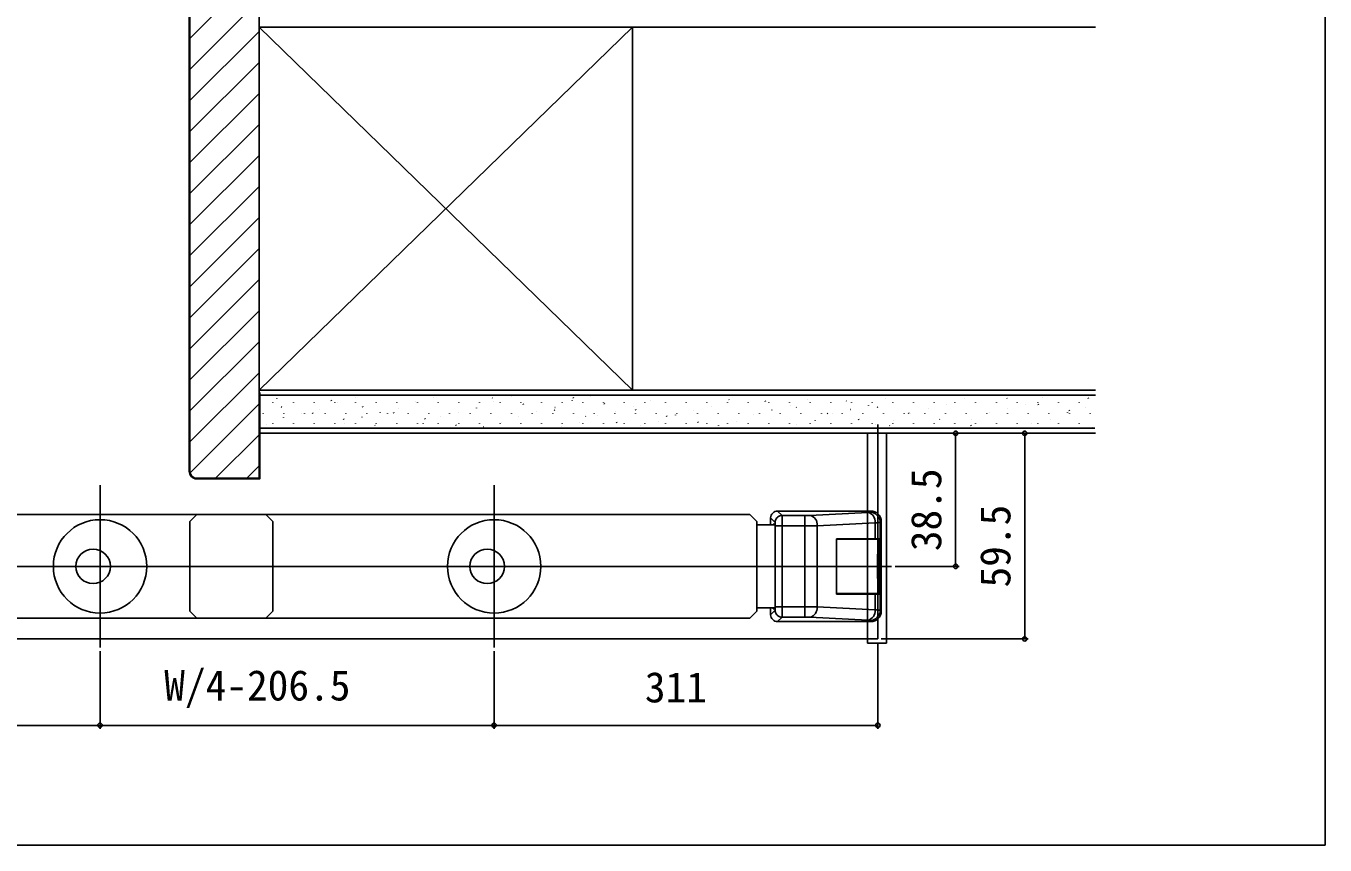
# Model space of a CAD drawing. Units: millimetres, scale not verified. Extents: x -525 to 525, y -784 to 780.
# Drawn here: x 149.2 to 525, y -783.5 to -546.5 of the extents above; entities that cross this region are included whole.
import ezdxf
from ezdxf.enums import TextEntityAlignment as Align

# ---------------------------------------------------------------- set-up
doc = ezdxf.new("R2010")
doc.units = ezdxf.units.MM
doc.header["$LTSCALE"] = 4
for name, color, linetype in [('0-4_YKK_12', 2, 'Continuous'), ('0-5_YKK_13', 4, 'Continuous'), ('0-7_YKK_D', 6, 'Continuous'), ('0-8_YKK_ZWAK', 7, 'Continuous'), ('0-9_YSS_K', 3, 'Continuous'), ('0-A_YSS_KE', 3, 'Continuous')]:
    doc.layers.add(name, color=color, linetype=linetype)
doc.styles.add('ＭＳ ゴシック', font='')
doc.styles.get('ＭＳ ゴシック').set_extended_font_data('MS Gothic')

msp = doc.modelspace()

# ---------------------------------------------------------------- linework, layer by layer
at = {"layer": '0-4_YKK_12'}
for p, q in [((395.635, -661.871), (395.635, -723.871)), ((170.635, -679.368), (170.635, -726.368)), ((284.635, -679.368), (284.635, -726.368)), ((218.635, -687.868), (10.635, -687.868)), ((196.635, -689.868), (198.635, -687.868)), ((196.635, -689.868), (196.635, -715.868)), ((358.635, -687.868), (198.635, -687.868)), ((218.635, -687.868), (220.635, -689.868)), ((220.635, -689.868), (220.635, -715.868)), ((358.635, -687.868), (360.635, -689.868)), ((360.635, -689.868), (360.635, -715.868)), ((360.635, -689.868), (360.635, -715.868)), ((361.635, -702.868), (-348.365, -702.868)), ((198.635, -717.868), (196.635, -715.868)), ((218.635, -717.868), (220.635, -715.868)), ((358.635, -717.868), (360.635, -715.868)), ((217.635, -717.868), (10.635, -717.868)), ((358.635, -717.868), (198.635, -717.868)), ((395.635, -723.871), (-382.365, -723.871))]:
    msp.add_line(p, q, dxfattribs=at)
for centre, radius in [((170.635, -702.868), 13.5), ((284.635, -702.868), 13.5), ((168.635, -702.868), 5), ((282.635, -702.868), 5)]:
    msp.add_circle(centre, radius, dxfattribs=at)
at = {"layer": '0-5_YKK_13'}
for p, q in [((392.635, -725.071), (392.635, -664.371)), ((398.135, -725.071), (398.135, -664.371)), ((367.924, -688.164), (366.632, -686.871)), ((366.632, -686.871), (393.639, -686.871)), ((392.742, -687.254), (375.978, -688.133)), ((393.639, -686.871), (393.325, -687.186)), ((360.635, -690.871), (365.977, -690.871)), ((364.635, -688.869), (365.927, -690.161)), ((364.635, -690.871), (364.635, -688.869)), ((365.395, -690.621), (365.945, -690.621)), ((365.395, -690.871), (365.395, -690.621)), ((365.945, -690.621), (365.945, -715.121)), ((374.564, -688.164), (367.924, -688.164)), ((367.974, -691.159), (374.564, -691.159)), ((367.974, -714.583), (367.974, -691.159)), ((374.564, -691.159), (374.564, -688.164)), ((374.564, -691.159), (374.564, -714.583)), ((378.099, -691.129), (394.863, -690.25)), ((378.099, -714.614), (378.099, -691.129)), ((394.863, -690.25), (394.863, -694.871)), ((396.321, -690.182), (396.635, -689.867)), ((396.321, -715.561), (396.321, -690.182)), ((396.635, -689.867), (396.635, -715.875)), ((383.635, -694.871), (383.635, -710.871)), ((394.863, -694.871), (383.635, -694.871)), ((383.635, -694.971), (394.687, -694.971)), ((383.635, -710.771), (383.635, -694.971)), ((394.687, -694.971), (395.776, -694.971)), ((394.863, -694.871), (396.006, -694.871)), ((395.776, -699.371), (395.776, -694.971)), ((396.006, -710.871), (396.006, -694.871)), ((399.635, -702.871), (357.567, -702.871)), ((383.635, -710.771), (394.687, -710.771)), ((383.635, -710.871), (394.863, -710.871)), ((394.687, -710.771), (395.776, -710.771)), ((394.863, -710.871), (394.863, -715.492)), ((396.006, -710.871), (394.863, -710.871)), ((364.635, -716.874), (364.635, -714.871)), ((365.927, -715.582), (364.635, -716.874)), ((367.974, -714.583), (365.977, -714.583)), ((366.632, -718.871), (367.924, -717.579)), ((367.924, -717.579), (374.564, -717.579)), ((374.564, -714.583), (367.974, -714.583)), ((374.564, -717.579), (374.564, -714.583)), ((375.978, -717.61), (392.742, -718.488)), ((394.863, -715.492), (378.099, -714.614)), ((396.635, -715.875), (396.321, -715.561)), ((393.639, -718.871), (366.632, -718.871)), ((393.325, -718.557), (393.639, -718.871)), ((398.135, -725.071), (392.635, -725.071))]:
    msp.add_line(p, q, dxfattribs=at)
for points in [[(396.321, -690.182), (396.289, -689.756), (396.197, -689.339), (396.047, -688.939), (395.842, -688.564), (395.586, -688.223), (395.284, -687.92), (394.942, -687.664), (394.567, -687.459), (394.167, -687.309), (393.75, -687.217), (393.325, -687.186)], [(365.977, -714.871), (360.635, -714.871), (360.635, -690.871)], [(367.924, -688.164), (367.578, -688.195), (367.242, -688.285), (366.927, -688.433), (366.642, -688.633), (366.396, -688.879), (366.197, -689.164), (366.049, -689.479), (365.958, -689.815), (365.927, -690.161)], [(367.974, -691.159), (365.977, -691.159), (365.977, -714.583)], [(395.551, -706.371), (395.551, -699.371), (395.776, -699.371)], [(395.776, -710.771), (395.776, -706.371), (395.551, -706.371)], [(365.945, -715.121), (365.395, -715.121), (365.395, -714.871)], [(367.924, -717.579), (367.578, -717.548), (367.242, -717.457), (366.927, -717.31), (366.642, -717.11), (366.396, -716.864), (366.197, -716.579), (366.049, -716.264), (365.958, -715.928), (365.927, -715.582)], [(393.325, -718.557), (393.75, -718.525), (394.167, -718.434), (394.567, -718.284), (394.942, -718.079), (395.284, -717.822), (395.586, -717.52), (395.842, -717.178), (396.047, -716.804), (396.197, -716.404), (396.289, -715.987), (396.321, -715.561)]]:
    msp.add_lwpolyline(points, dxfattribs=at)
for centre, radius, start, end in [((366.631, -688.867), 1.996, 89.96796, 180.03204), ((392.788, -685.133), 2.121, 268.75981, 284.66696), ((392.122, -689.942), 2.759, 353.59226, 77.01062), ((393.641, -689.866), 2.994, 359.96782, 90.03218), ((360.557, -690.928), 5.425, 357.55934, 8.13497), ((323.793, -690.394), 44.187, 359.00679, 2.8927), ((374.647, -659.386), 28.778, 269.83529, 272.65187), ((374.81, -515.922), 175.238, 269.91948, 271.07552), ((375.358, -690.821), 2.759, 353.59226, 77.01062), ((395.073, -679.196), 11.057, 268.9121, 276.47934), ((366.631, -716.875), 1.996, 179.96796, 270.03204), ((360.557, -714.814), 5.425, 351.86503, 2.44066), ((315.217, -715.207), 52.761, 357.42312, 0.67739), ((374.734, -898.554), 183.971, 88.95192, 90.05308), ((374.647, -746.357), 28.778, 87.34813, 90.16471), ((375.252, -714.847), 2.857, 284.72115, 4.67597), ((392.016, -715.725), 2.857, 284.72115, 4.67597), ((393.641, -715.877), 2.994, 269.96782, 0.03218), ((394.895, -730.319), 14.826, 84.48355, 90.12502), ((392.788, -720.609), 2.121, 75.33304, 91.24019)]:
    msp.add_arc(centre, radius, start, end, dxfattribs=at)
at = {"layer": '0-7_YKK_D'}
for p, q in [((418.135, -664.371), (418.135, -702.871)), ((419.135, -664.371), (439.135, -664.371)), ((438.135, -664.371), (438.135, -723.871)), ((400.635, -702.871), (419.135, -702.871)), ((395.635, -724.871), (395.635, -749.871)), ((396.635, -723.871), (439.135, -723.871)), ((170.635, -727.368), (170.635, -749.871)), ((170.635, -727.368), (170.635, -749.871)), ((284.635, -727.368), (284.635, -749.871)), ((284.635, -727.368), (284.635, -749.871)), ((170.635, -748.871), (56.635, -748.871)), ((284.635, -748.871), (170.635, -748.871)), ((284.635, -748.871), (395.635, -748.871))]:
    msp.add_line(p, q, dxfattribs=at)
for centre in [(418.135, -664.371), (438.135, -664.371), (418.135, -702.871), (438.135, -723.871), (170.635, -748.871), (170.635, -748.871), (284.635, -748.871), (284.635, -748.871), (395.635, -748.871)]:
    msp.add_circle(centre, 0.637, dxfattribs=at)
at = {"layer": '0-8_YKK_ZWAK'}
msp.add_lwpolyline([(-525, -783.5), (525, -783.5), (525, 746.5)], dxfattribs=at)
at = {"layer": '0-9_YSS_K'}
for p, q in [((196.635, -550.112), (216.635, -530.112)), ((196.635, -559.093), (216.635, -539.093)), ((196.635, -568.073), (216.635, -548.073)), ((458.632, -546.871), (216.635, -546.871)), ((216.635, -546.871), (324.635, -651.871)), ((324.635, -546.871), (216.635, -651.871)), ((324.635, -651.871), (324.635, -546.871)), ((196.635, -577.053), (216.635, -557.053)), ((196.635, -586.033), (216.635, -566.033)), ((196.635, -595.014), (216.635, -575.014)), ((196.635, -603.994), (216.635, -583.994)), ((196.635, -612.974), (216.635, -592.974)), ((196.635, -621.954), (216.635, -601.954)), ((196.635, -630.935), (216.635, -610.935)), ((196.635, -639.915), (216.635, -619.915)), ((196.635, -648.895), (216.635, -628.895)), ((196.635, -657.876), (216.635, -637.876)), ((196.635, -666.856), (216.635, -646.856)), ((458.632, -651.871), (216.635, -651.871)), ((458.632, -653.371), (216.635, -653.371)), ((289.793, -653.812), (289.787, -653.793)), ((312.467, -653.659), (312.46, -653.64)), ((335.14, -653.505), (335.133, -653.486)), ((354.12, -653.404), (354.098, -653.371)), ((196.68, -675.791), (216.635, -655.836)), ((220.62, -655.48), (220.62, -655.38)), ((221.773, -654.272), (221.767, -654.253)), ((223.188, -656.839), (223.078, -656.672)), ((226.6, -655.48), (226.6, -655.38)), ((232.58, -655.48), (232.58, -655.38)), ((234.232, -657.363), (234.225, -657.344)), ((237.641, -654.998), (237.531, -654.831)), ((238.56, -655.48), (238.56, -655.38)), ((239.222, -655.411), (239.216, -655.392)), ((244.447, -654.119), (244.44, -654.1)), ((244.54, -655.48), (244.54, -655.38)), ((246.648, -656.767), (246.537, -656.6)), ((250.52, -655.48), (250.52, -655.38)), ((256.5, -655.48), (256.5, -655.38)), ((256.905, -657.209), (256.898, -657.19)), ((261.896, -655.257), (261.889, -655.238)), ((262.48, -655.48), (262.48, -655.38)), ((267.12, -653.965), (267.113, -653.946)), ((268.46, -655.48), (268.46, -655.38)), ((274.44, -655.48), (274.44, -655.38)), ((279.578, -657.056), (279.572, -657.037)), ((280.42, -655.48), (280.42, -655.38)), ((284.151, -654.237), (284.041, -654.07)), ((284.569, -655.104), (284.562, -655.085)), ((286.4, -655.48), (286.4, -655.38)), ((292.38, -655.48), (292.38, -655.38)), ((293.157, -656.006), (293.047, -655.839)), ((298.36, -655.48), (298.36, -655.38)), ((302.164, -657.775), (302.053, -657.608)), ((302.252, -656.903), (302.245, -656.884)), ((304.34, -655.48), (304.34, -655.38)), ((307.242, -654.951), (307.236, -654.932)), ((307.61, -654.165), (307.5, -653.998)), ((310.32, -655.48), (310.32, -655.38)), ((316.3, -655.48), (316.3, -655.38)), ((316.617, -655.934), (316.506, -655.767)), ((322.28, -655.48), (322.28, -655.38)), ((324.925, -656.749), (324.918, -656.73)), ((325.623, -657.703), (325.513, -657.536)), ((328.26, -655.48), (328.26, -655.38)), ((329.916, -654.797), (329.909, -654.779)), ((334.24, -655.48), (334.24, -655.38)), ((340.22, -655.48), (340.22, -655.38)), ((346.2, -655.48), (346.2, -655.38)), ((347.598, -656.596), (347.592, -656.577)), ((352.18, -655.48), (352.18, -655.38)), ((352.589, -654.644), (352.582, -654.625)), ((358.16, -655.48), (358.16, -655.38)), ((363.127, -655.173), (363.016, -655.006)), ((364.14, -655.48), (364.14, -655.38)), ((370.12, -655.48), (370.12, -655.38)), ((370.272, -656.443), (370.265, -656.424)), ((372.133, -656.942), (372.023, -656.775)), ((375.262, -654.491), (375.256, -654.472)), ((376.1, -655.48), (376.1, -655.38)), ((382.08, -655.48), (382.08, -655.38)), ((386.586, -655.101), (386.475, -654.934)), ((387.687, -657.487), (387.68, -657.468)), ((388.06, -655.48), (388.06, -655.38)), ((392.945, -656.289), (392.938, -656.271)), ((394.04, -655.48), (394.04, -655.38)), ((395.592, -656.87), (395.482, -656.703)), ((397.936, -654.337), (397.929, -654.319)), ((400.02, -655.48), (400.02, -655.38)), ((406, -655.48), (406, -655.38)), ((410.36, -657.334), (410.354, -657.315)), ((411.98, -655.48), (411.98, -655.38)), ((415.618, -656.136), (415.612, -656.117)), ((417.96, -655.48), (417.96, -655.38)), ((420.609, -654.184), (420.602, -654.165)), ((423.94, -655.48), (423.94, -655.38)), ((429.92, -655.48), (429.92, -655.38)), ((433.096, -654.34), (432.985, -654.173)), ((433.034, -657.181), (433.027, -657.162)), ((435.9, -655.48), (435.9, -655.38)), ((438.292, -655.983), (438.285, -655.964)), ((441.88, -655.48), (441.88, -655.38)), ((442.102, -656.109), (441.992, -655.942)), ((443.282, -654.031), (443.276, -654.012)), ((447.86, -655.48), (447.86, -655.38)), ((453.84, -655.48), (453.84, -655.38)), ((455.707, -657.027), (455.7, -657.008)), ((456.555, -654.268), (456.445, -654.101)), ((217.87, -658.71), (217.87, -658.61)), ((223.749, -659.852), (223.743, -659.833)), ((223.85, -658.71), (223.85, -658.61)), ((228.974, -658.56), (228.967, -658.541)), ((229.83, -658.71), (229.83, -658.61)), ((232.195, -658.608), (232.084, -658.441)), ((235.81, -658.71), (235.81, -658.61)), ((241.201, -660.377), (241.091, -660.21)), ((241.79, -658.71), (241.79, -658.61)), ((246.423, -659.699), (246.416, -659.68)), ((247.77, -658.71), (247.77, -658.61)), ((251.647, -658.407), (251.64, -658.388)), ((253.75, -658.71), (253.75, -658.61)), ((255.654, -658.536), (255.544, -658.369)), ((259.73, -658.71), (259.73, -658.61)), ((264.66, -660.305), (264.55, -660.138)), ((265.71, -658.71), (265.71, -658.61)), ((269.096, -659.546), (269.089, -659.527)), ((271.69, -658.71), (271.69, -658.61)), ((274.32, -658.254), (274.314, -658.235)), ((277.67, -658.71), (277.67, -658.61)), ((283.65, -658.71), (283.65, -658.61)), ((286.779, -661.344), (286.772, -661.325)), ((289.63, -658.71), (289.63, -658.61)), ((291.769, -659.392), (291.763, -659.374)), ((295.61, -658.71), (295.61, -658.61)), ((296.994, -658.1), (296.987, -658.082)), ((301.59, -658.71), (301.59, -658.61)), ((307.57, -658.71), (307.57, -658.61)), ((309.452, -661.191), (309.445, -661.172)), ((311.17, -659.544), (311.06, -659.377)), ((313.55, -658.71), (313.55, -658.61)), ((314.443, -659.239), (314.436, -659.22)), ((319.53, -658.71), (319.53, -658.61)), ((319.667, -657.947), (319.66, -657.928)), ((320.177, -661.313), (320.066, -661.146)), ((325.51, -658.71), (325.51, -658.61)), ((331.49, -658.71), (331.49, -658.61)), ((332.125, -661.038), (332.119, -661.019)), ((334.629, -659.472), (334.519, -659.305)), ((337.116, -659.086), (337.109, -659.067)), ((337.47, -658.71), (337.47, -658.61)), ((342.34, -657.794), (342.334, -657.775)), ((343.45, -658.71), (343.45, -658.61)), ((343.636, -661.241), (343.525, -661.074)), ((349.43, -658.71), (349.43, -658.61)), ((354.799, -660.884), (354.792, -660.866)), ((355.41, -658.71), (355.41, -658.61)), ((359.789, -658.932), (359.783, -658.914)), ((361.39, -658.71), (361.39, -658.61)), ((365.014, -657.64), (365.007, -657.622)), ((367.37, -658.71), (367.37, -658.61)), ((373.35, -658.71), (373.35, -658.61)), ((377.472, -660.731), (377.465, -660.712)), ((379.33, -658.71), (379.33, -658.61)), ((381.139, -658.711), (381.029, -658.544)), ((382.463, -658.779), (382.456, -658.76)), ((385.31, -658.71), (385.31, -658.61)), ((390.146, -660.48), (390.035, -660.313)), ((391.29, -658.71), (391.29, -658.61)), ((397.27, -658.71), (397.27, -658.61)), ((400.145, -660.578), (400.139, -660.559)), ((403.25, -658.71), (403.25, -658.61)), ((404.599, -658.639), (404.488, -658.472)), ((405.136, -658.626), (405.129, -658.607)), ((409.23, -658.71), (409.23, -658.61)), ((413.605, -660.408), (413.495, -660.241)), ((415.21, -658.71), (415.21, -658.61)), ((421.19, -658.71), (421.19, -658.61)), ((422.819, -660.424), (422.812, -660.406)), ((427.17, -658.71), (427.17, -658.61)), ((427.809, -658.473), (427.803, -658.454)), ((433.15, -658.71), (433.15, -658.61)), ((439.13, -658.71), (439.13, -658.61)), ((445.11, -658.71), (445.11, -658.61)), ((445.492, -660.271), (445.485, -660.252)), ((450.483, -658.319), (450.476, -658.3)), ((451.109, -657.878), (450.998, -657.711)), ((451.09, -658.71), (451.09, -658.61)), ((457.07, -658.71), (457.07, -658.61)), ((204.08, -677.371), (216.635, -664.816)), ((378.052, -662.871), (216.635, -662.871)), ((458.632, -664.371), (216.635, -664.371)), ((218.759, -661.804), (218.752, -661.785)), ((220.62, -661.56), (220.62, -661.46)), ((226.6, -661.56), (226.6, -661.46)), ((232.58, -661.56), (232.58, -661.46)), ((236.174, -662.849), (236.168, -662.83)), ((238.56, -661.56), (238.56, -661.46)), ((241.432, -661.651), (241.425, -661.632)), ((244.54, -661.56), (244.54, -661.46)), ((250.208, -662.146), (250.097, -661.979)), ((250.52, -661.56), (250.52, -661.46)), ((256.5, -661.56), (256.5, -661.46)), ((258.848, -662.695), (258.841, -662.677)), ((262.48, -661.56), (262.48, -661.46)), ((264.105, -661.498), (264.099, -661.479)), ((268.46, -661.56), (268.46, -661.46)), ((273.667, -662.074), (273.556, -661.907)), ((274.44, -661.56), (274.44, -661.46)), ((280.42, -661.56), (280.42, -661.46)), ((281.521, -662.542), (281.514, -662.523)), ((286.4, -661.56), (286.4, -661.46)), ((292.38, -661.56), (292.38, -661.46)), ((298.36, -661.56), (298.36, -661.46)), ((304.194, -662.389), (304.188, -662.37)), ((304.34, -661.56), (304.34, -661.46)), ((310.32, -661.56), (310.32, -661.46)), ((316.3, -661.56), (316.3, -661.46)), ((322.28, -661.56), (322.28, -661.46)), ((326.868, -662.235), (326.861, -662.217)), ((328.26, -661.56), (328.26, -661.46)), ((334.24, -661.56), (334.24, -661.46)), ((340.22, -661.56), (340.22, -661.46)), ((346.2, -661.56), (346.2, -661.46)), ((349.541, -662.082), (349.534, -662.063)), ((352.18, -661.56), (352.18, -661.46)), ((352.551, -662.871), (352.532, -662.843)), ((358.16, -661.56), (358.16, -661.46)), ((364.14, -661.56), (364.14, -661.46)), ((370.12, -661.56), (370.12, -661.46)), ((372.214, -661.929), (372.208, -661.91)), ((376.1, -661.56), (376.1, -661.46)), ((458.432, -662.871), (377.852, -662.871)), ((382.08, -661.56), (382.08, -661.46)), ((388.06, -661.56), (388.06, -661.46)), ((394.04, -661.56), (394.04, -661.46)), ((394.888, -661.776), (394.881, -661.757)), ((399.152, -662.249), (399.042, -662.082)), ((400.02, -661.56), (400.02, -661.46)), ((406, -661.56), (406, -661.46)), ((411.98, -661.56), (411.98, -661.46)), ((417.561, -661.622), (417.554, -661.603)), ((417.96, -661.56), (417.96, -661.46)), ((422.611, -662.177), (422.501, -662.01)), ((423.94, -661.56), (423.94, -661.46)), ((429.92, -661.56), (429.92, -661.46)), ((435.01, -662.761), (435.003, -662.742)), ((435.9, -661.56), (435.9, -661.46)), ((440.234, -661.469), (440.228, -661.45)), ((441.88, -661.56), (441.88, -661.46)), ((447.86, -661.56), (447.86, -661.46)), ((453.84, -661.56), (453.84, -661.46)), ((457.683, -662.608), (457.677, -662.589)), ((213.06, -677.371), (216.635, -673.797))]:
    msp.add_line(p, q, dxfattribs=at)
at = {"layer": '0-A_YSS_KE'}
for p, q in [((196.435, -675.371), (196.435, -523.371)), ((196.635, -675.371), (196.635, -523.371)), ((216.635, -534.371), (216.635, -546.871)), ((216.635, -651.871), (216.635, -664.371)), ((216.635, -652.571), (216.835, -652.571))]:
    msp.add_line(p, q, dxfattribs=at)
for points in [[(198.635, -521.371), (216.635, -521.371), (216.635, -677.371), (198.635, -677.371)], [(216.835, -652.571), (216.835, -677.571), (198.635, -677.571)]]:
    msp.add_lwpolyline(points, dxfattribs=at)
for radius in [2.2, 2]:
    msp.add_arc((198.635, -675.371), radius, 180, 270, dxfattribs=at)

# ---------------------------------------------------------------- texts
at = {"layer": '0-7_YKK_D', "style": 'ＭＳ ゴシック'}
for s, p in [('38.5', (416.635, -698.485)), ('59.5', (436.635, -708.985))]:
    msp.add_text(s, height=8.798, rotation=90, dxfattribs=at).set_placement(p, align=Align.BOTTOM_LEFT)
for s, p in [('W/4-206.5', (189.214, -744.326)), ('311', (328.237, -744.871))]:
    msp.add_text(s, height=8.798, dxfattribs=at).set_placement(p, align=Align.BOTTOM_LEFT)

doc.saveas('drawing.dxf')
